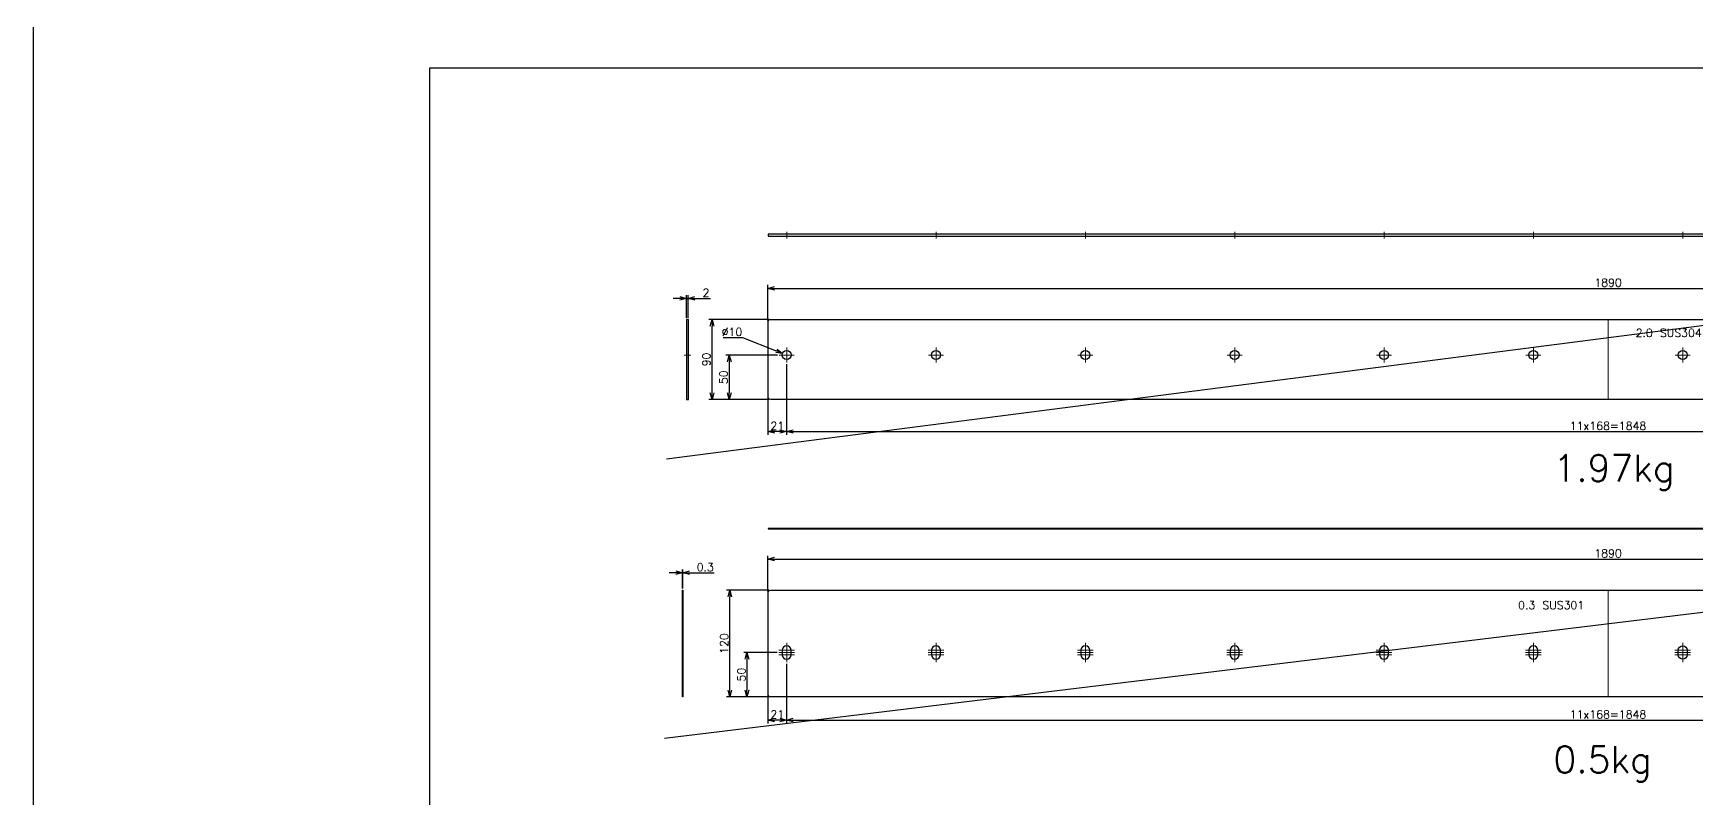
# Model space of a CAD drawing. Header units: millimetres. Extents: x -8731 to 85711, y -14522 to 31379.
# Drawn here: x -5179 to -3308, y -3110 to -2249 of the extents above; entities that cross this region are included whole.
import ezdxf

# ---------------------------------------------------------------- set-up
doc = ezdxf.new("R2010")
doc.units = ezdxf.units.MM
doc.header["$LTSCALE"] = 4
doc.header["$PDMODE"] = 99
doc.header["$PDSIZE"] = 1
doc.linetypes.add('CENTER2', pattern=[28.575, 19.05, -3.175, 3.175, -3.175])
doc.layers.add('05_CENTER', color=4, linetype='CENTER2', lineweight=13)
doc.layers.add('08_DIM', color=3, linetype='Continuous', lineweight=13)
doc.layers.add('10_DRAFT', color=8, linetype='Continuous', lineweight=0, plot=False)
doc.styles.add('KSS_TXT', font='txt.shx', dxfattribs={"bigfont": 'extfont2.shx'})
doc.dimstyles.new('KSS_DIM', dxfattribs={"dimscale": 3, "dimtxt": 3, "dimasz": 2.5, "dimexe": 1.25, "dimexo": 0.625, "dimtad": 1, "dimdsep": 46, "dimtxsty": 'KSS_TXT', "dimblk": 'OPEN30', "dimcen": 0, "dimazin": 2, "dimtfac": 0.75, "dimtmove": 0, "dimatfit": 3, "dimldrblk": 'OPEN30', "dimfxl": 1, "dimtolj": 1, "dimarcsym": 0})
doc.dimstyles.new('KSS_DIM$3', dxfattribs={"dimscale": 3, "dimtxt": 3, "dimasz": 2.5, "dimexe": 1.25, "dimexo": 0.625, "dimtad": 1, "dimtih": 1, "dimtoh": 1, "dimdsep": 46, "dimtxsty": 'KSS_TXT', "dimblk": 'OPEN30', "dimcen": 0, "dimazin": 2, "dimtfac": 0.75, "dimtofl": 0, "dimtmove": 0, "dimatfit": 3, "dimldrblk": 'OPEN30', "dimfxl": 1, "dimtolj": 1, "dimarcsym": 0})

# ---------------------------------------------------------------- blocks, each defined once
blk = doc.blocks.new('_Open30')
at = {"color": 0, "linetype": 'ByBlock', "lineweight": -2}
for p, q in [((-1, 0.27), (0, 0)), ((0, 0), (-1, -0.27)), ((0, 0), (-1, 0))]:
    blk.add_line(p, q, dxfattribs=at)
blk = doc.blocks.new('*D1001')
at = {"layer": '08_DIM', "color": 0, "lineweight": -2, "transparency": 16777216}
for p, q in [((-4403.3, -2591.5), (-4381.5, -2591.5)), ((-4381.5, -2591.5), (-4343.4, -2606.5))]:
    blk.add_line(p, q, dxfattribs=at)
at = {"layer": 'Defpoints', "color": 0, "transparency": 16777216}
for p in [(-4336.4, -2609.2), (-4327.1, -2612.9)]:
    blk.add_point(p, dxfattribs=at)
at = {"layer": '08_DIM', "color": 0, "lineweight": -2, "transparency": 16777216, "xscale": 7.5, "yscale": 7.5, "zscale": 7.5, "rotation": 338.5227158893055}
blk.add_blockref('_Open30', (-4336.4, -2609.2), dxfattribs=at)
at = {"layer": '08_DIM', "color": 0, "transparency": 16777216, "insert": (-4393.3, -2585.1), "char_height": 9, "attachment_point": 5, "style": 'KSS_TXT'}
blk.add_mtext('\\A1;%%C10', dxfattribs=at)
blk = doc.blocks.new('*D1478')
at = {"layer": '08_DIM', "color": 0, "lineweight": -2, "transparency": 16777216}
for p, q in [((-4444.4, -2569.2), (-4444.4, -2543.6)), ((-4442.4, -2569.2), (-4442.4, -2543.6)), ((-4451.9, -2547.4), (-4459.4, -2547.4)), ((-4444.4, -2547.4), (-4442.4, -2547.4)), ((-4434.9, -2547.4), (-4417.6, -2547.4))]:
    blk.add_line(p, q, dxfattribs=at)
at = {"layer": 'Defpoints', "color": 0, "transparency": 16777216}
for p in [(-4442.4, -2547.4), (-4444.4, -2571.1), (-4442.4, -2571.1)]:
    blk.add_point(p, dxfattribs=at)
at = {"layer": '08_DIM', "color": 0, "lineweight": -2, "transparency": 16777216, "xscale": 7.5, "yscale": 7.5, "zscale": 7.5}
blk.add_blockref('_Open30', (-4444.4, -2547.4), dxfattribs=at)
at = {"layer": '08_DIM', "color": 0, "lineweight": -2, "transparency": 16777216, "xscale": 7.5, "yscale": 7.5, "zscale": 7.5, "rotation": 180}
blk.add_blockref('_Open30', (-4442.4, -2547.4), dxfattribs=at)
at = {"layer": '08_DIM', "color": 0, "transparency": 16777216, "insert": (-4422.5, -2541), "char_height": 9, "attachment_point": 5, "style": 'KSS_TXT'}
blk.add_mtext('\\A1;2', dxfattribs=at)
blk = doc.blocks.new('*D1479')
at = {"layer": '08_DIM', "color": 0, "lineweight": -2, "transparency": 16777216}
for p, q in [((-4352.8, -2572.2), (-4352.8, -2532.3)), ((-4345.3, -2536.1), (-2470.3, -2536.1)), ((-2462.8, -2572.2), (-2462.8, -2532.3))]:
    blk.add_line(p, q, dxfattribs=at)
at = {"layer": 'Defpoints', "color": 0, "transparency": 16777216}
for p in [(-2462.8, -2536.1), (-4352.8, -2574.1), (-2462.8, -2574.1)]:
    blk.add_point(p, dxfattribs=at)
at = {"layer": '08_DIM', "color": 0, "lineweight": -2, "transparency": 16777216, "xscale": 7.5, "yscale": 7.5, "zscale": 7.5, "rotation": 180}
blk.add_blockref('_Open30', (-4352.8, -2536.1), dxfattribs=at)
at = {"layer": '08_DIM', "color": 0, "lineweight": -2, "transparency": 16777216, "xscale": 7.5, "yscale": 7.5, "zscale": 7.5}
blk.add_blockref('_Open30', (-2462.8, -2536.1), dxfattribs=at)
at = {"layer": '08_DIM', "color": 0, "transparency": 16777216, "insert": (-3407.8, -2529.7), "char_height": 9, "attachment_point": 5, "style": 'KSS_TXT'}
blk.add_mtext('\\A1;1890', dxfattribs=at)
blk = doc.blocks.new('*D1480')
at = {"layer": '08_DIM', "color": 0, "lineweight": -2, "transparency": 16777216}
for p, q in [((-4331.8, -2621.4), (-4331.8, -2700.9)), ((-2483.8, -2621.4), (-2483.8, -2700.9)), ((-4324.3, -2697.1), (-2491.3, -2697.1))]:
    blk.add_line(p, q, dxfattribs=at)
at = {"layer": 'Defpoints', "color": 0, "transparency": 16777216}
for p in [(-4331.8, -2619.5), (-2483.8, -2619.5), (-2483.8, -2697.1)]:
    blk.add_point(p, dxfattribs=at)
at = {"layer": '08_DIM', "color": 0, "lineweight": -2, "transparency": 16777216, "xscale": 7.5, "yscale": 7.5, "zscale": 7.5, "rotation": 180}
blk.add_blockref('_Open30', (-4331.8, -2697.1), dxfattribs=at)
at = {"layer": '08_DIM', "color": 0, "lineweight": -2, "transparency": 16777216, "xscale": 7.5, "yscale": 7.5, "zscale": 7.5}
blk.add_blockref('_Open30', (-2483.8, -2697.1), dxfattribs=at)
at = {"layer": '08_DIM', "color": 0, "transparency": 16777216, "insert": (-3407.8, -2690.7), "char_height": 9, "attachment_point": 5, "style": 'KSS_TXT'}
blk.add_mtext('\\A1;11x168=1848', dxfattribs=at)
blk = doc.blocks.new('*D1481')
at = {"layer": '08_DIM', "color": 0, "lineweight": -2, "transparency": 16777216}
for p, q in [((-4331.8, -2621.4), (-4331.8, -2700.9)), ((-4352.8, -2659.9), (-4352.8, -2700.9)), ((-4339.3, -2697.1), (-4345.3, -2697.1))]:
    blk.add_line(p, q, dxfattribs=at)
at = {"layer": 'Defpoints', "color": 0, "transparency": 16777216}
for p in [(-4331.8, -2619.5), (-4352.8, -2658.1), (-4352.8, -2697.1)]:
    blk.add_point(p, dxfattribs=at)
at = {"layer": '08_DIM', "color": 0, "lineweight": -2, "transparency": 16777216, "xscale": 7.5, "yscale": 7.5, "zscale": 7.5, "rotation": 180}
blk.add_blockref('_Open30', (-4352.8, -2697.1), dxfattribs=at)
at = {"layer": '08_DIM', "color": 0, "lineweight": -2, "transparency": 16777216, "xscale": 7.5, "yscale": 7.5, "zscale": 7.5}
blk.add_blockref('_Open30', (-4331.8, -2697.1), dxfattribs=at)
at = {"layer": '08_DIM', "color": 0, "transparency": 16777216, "insert": (-4342.3, -2690.7), "char_height": 9, "attachment_point": 5, "style": 'KSS_TXT'}
blk.add_mtext('\\A1;21', dxfattribs=at)
blk = doc.blocks.new('*D1482')
at = {"layer": '08_DIM', "color": 0, "lineweight": -2, "transparency": 16777216}
for p, q in [((-4351.6, -2571.1), (-4419.4, -2571.1)), ((-4415.7, -2653.6), (-4415.7, -2578.6)), ((-4351.6, -2661.1), (-4419.4, -2661.1))]:
    blk.add_line(p, q, dxfattribs=at)
at = {"layer": 'Defpoints', "color": 0, "transparency": 16777216}
for p in [(-4415.7, -2571.1), (-4349.8, -2571.1), (-4349.8, -2661.1)]:
    blk.add_point(p, dxfattribs=at)
at = {"layer": '08_DIM', "color": 0, "lineweight": -2, "transparency": 16777216, "xscale": 7.5, "yscale": 7.5, "zscale": 7.5}
for p, rotation in [((-4415.7, -2571.1), 90), ((-4415.7, -2661.1), 270)]:
    blk.add_blockref('_Open30', p, dxfattribs=dict(at, rotation=rotation))
at = {"layer": '08_DIM', "color": 0, "transparency": 16777216, "insert": (-4422.1, -2616.1), "char_height": 9, "attachment_point": 5, "rotation": 90, "style": 'KSS_TXT'}
blk.add_mtext('\\A1;90', dxfattribs=at)
blk = doc.blocks.new('*D1483')
at = {"layer": '08_DIM', "color": 0, "lineweight": -2, "transparency": 16777216}
for p, q in [((-4342.1, -2611.1), (-4400.1, -2611.1)), ((-4396.4, -2618.6), (-4396.4, -2653.6)), ((-4351.6, -2661.1), (-4400.1, -2661.1))]:
    blk.add_line(p, q, dxfattribs=at)
at = {"layer": 'Defpoints', "color": 0, "transparency": 16777216}
for p in [(-4340.2, -2611.1), (-4396.4, -2661.1), (-4349.8, -2661.1)]:
    blk.add_point(p, dxfattribs=at)
at = {"layer": '08_DIM', "color": 0, "lineweight": -2, "transparency": 16777216, "xscale": 7.5, "yscale": 7.5, "zscale": 7.5}
for p, rotation in [((-4396.4, -2611.1), 90), ((-4396.4, -2661.1), 270)]:
    blk.add_blockref('_Open30', p, dxfattribs=dict(at, rotation=rotation))
at = {"layer": '08_DIM', "color": 0, "transparency": 16777216, "insert": (-4402.7, -2636.1), "char_height": 9, "attachment_point": 5, "rotation": 90, "style": 'KSS_TXT'}
blk.add_mtext('\\A1;50', dxfattribs=at)
blk = doc.blocks.new('A$C1204623A_1_1_1')
at = {"color": 0}
blk.add_lwpolyline([(945, -2), (945, 0), (-945, 0), (-945, -2)], close=True, dxfattribs=at)
at = {"layer": '05_CENTER'}
for p, q in [((-924, 2.6), (-924, -4.7)), ((-756, 2.6), (-756, -4.7)), ((-588, 2.6), (-588, -4.7)), ((-420, 2.6), (-420, -4.7)), ((-252, 2.6), (-252, -4.7)), ((-84, 2.6), (-84, -4.7)), ((84, 2.6), (84, -4.7))]:
    blk.add_line(p, q, dxfattribs=at)
blk = doc.blocks.new('A$C77164FB2_1_1_1')
at = {"color": 0}
blk.add_lwpolyline([(-942, 70), (942, 70, -0.414214), (945, 67), (945, -17, -0.414214), (942, -20), (-942, -20, -0.414214), (-945, -17), (-945, 67, -0.414214)], format="xyb", close=True, dxfattribs=at)
for centre in [(-924, 30), (-756, 30), (-588, 30), (-420, 30), (-252, 30), (-84, 30), (84, 30)]:
    blk.add_circle(centre, 5, dxfattribs=at)
at = {"layer": '05_CENTER'}
for p, q in [((-924, 21.6), (-924, 38.4)), ((-756, 21.6), (-756, 38.4)), ((-588, 21.6), (-588, 38.4)), ((-420, 21.6), (-420, 38.4)), ((-252, 21.6), (-252, 38.4)), ((-84, 21.6), (-84, 38.4)), ((84, 21.6), (84, 38.4)), ((-932.4, 30), (-915.6, 30)), ((-764.4, 30), (-747.6, 30)), ((-596.4, 30), (-579.6, 30)), ((-428.4, 30), (-411.6, 30)), ((-260.4, 30), (-243.6, 30)), ((-92.4, 30), (-75.6, 30)), ((92.4, 30), (75.6, 30))]:
    blk.add_line(p, q, dxfattribs=at)
at = {"layer": '10_DRAFT'}
blk.add_line((0, 70), (0, -20), dxfattribs=at)
at = {"layer": '10_DRAFT', "style": 'KSS_TXT'}
blk.add_text('2.0 SUS304', height=9, dxfattribs=at).set_placement((31, 50.4))
blk = doc.blocks.new('A$C35C9035B_1_1_1')
at = {"color": 0}
blk.add_lwpolyline([(2, 40), (0, 40), (0, -50), (2, -50)], close=True, dxfattribs=at)
at = {"layer": '05_CENTER'}
blk.add_line((-2.6, 0), (4.7, 0), dxfattribs=at)
blk = doc.blocks.new('*D3173')
at = {"layer": '08_DIM', "color": 0, "lineweight": -2, "transparency": 16777216}
for p, q in [((-4456.4, -2856), (-4463.9, -2856)), ((-4448.9, -2873.7), (-4448.9, -2852.3)), ((-4448.9, -2856), (-4448.6, -2856)), ((-4448.6, -2873.7), (-4448.6, -2852.3)), ((-4441.1, -2856), (-4413.3, -2856))]:
    blk.add_line(p, q, dxfattribs=at)
at = {"layer": 'Defpoints', "color": 0, "transparency": 16777216}
for p in [(-4448.6, -2856), (-4448.9, -2875.6), (-4448.6, -2875.6)]:
    blk.add_point(p, dxfattribs=at)
at = {"layer": '08_DIM', "color": 0, "lineweight": -2, "transparency": 16777216, "xscale": 7.5, "yscale": 7.5, "zscale": 7.5}
blk.add_blockref('_Open30', (-4448.9, -2856), dxfattribs=at)
at = {"layer": '08_DIM', "color": 0, "lineweight": -2, "transparency": 16777216, "xscale": 7.5, "yscale": 7.5, "zscale": 7.5, "rotation": 180}
blk.add_blockref('_Open30', (-4448.6, -2856), dxfattribs=at)
at = {"layer": '08_DIM', "color": 0, "transparency": 16777216, "insert": (-4423.4, -2849.7), "char_height": 9, "attachment_point": 5, "style": 'KSS_TXT'}
blk.add_mtext('\\A1;0.3', dxfattribs=at)
blk = doc.blocks.new('*D3174')
at = {"layer": '08_DIM', "color": 0, "lineweight": -2, "transparency": 16777216}
for p, q in [((-4352.8, -2876.7), (-4352.8, -2836.9)), ((-4345.3, -2840.6), (-2470.3, -2840.6)), ((-2462.8, -2876.7), (-2462.8, -2836.9))]:
    blk.add_line(p, q, dxfattribs=at)
at = {"layer": 'Defpoints', "color": 0, "transparency": 16777216}
for p in [(-2462.8, -2840.6), (-4352.8, -2878.6), (-2462.8, -2878.6)]:
    blk.add_point(p, dxfattribs=at)
at = {"layer": '08_DIM', "color": 0, "lineweight": -2, "transparency": 16777216, "xscale": 7.5, "yscale": 7.5, "zscale": 7.5, "rotation": 180}
blk.add_blockref('_Open30', (-4352.8, -2840.6), dxfattribs=at)
at = {"layer": '08_DIM', "color": 0, "lineweight": -2, "transparency": 16777216, "xscale": 7.5, "yscale": 7.5, "zscale": 7.5}
blk.add_blockref('_Open30', (-2462.8, -2840.6), dxfattribs=at)
at = {"layer": '08_DIM', "color": 0, "transparency": 16777216, "insert": (-3407.8, -2834.2), "char_height": 9, "attachment_point": 5, "style": 'KSS_TXT'}
blk.add_mtext('\\A1;1890', dxfattribs=at)
blk = doc.blocks.new('*D3175')
at = {"layer": '08_DIM', "color": 0, "lineweight": -2, "transparency": 16777216}
for p, q in [((-4331.8, -2958.3), (-4331.8, -3025.4)), ((-2483.8, -2958.3), (-2483.8, -3025.4)), ((-4324.3, -3021.7), (-2491.3, -3021.7))]:
    blk.add_line(p, q, dxfattribs=at)
at = {"layer": 'Defpoints', "color": 0, "transparency": 16777216}
for p in [(-4331.8, -2956.5), (-2483.8, -2956.5), (-2483.8, -3021.7)]:
    blk.add_point(p, dxfattribs=at)
at = {"layer": '08_DIM', "color": 0, "lineweight": -2, "transparency": 16777216, "xscale": 7.5, "yscale": 7.5, "zscale": 7.5, "rotation": 180}
blk.add_blockref('_Open30', (-4331.8, -3021.7), dxfattribs=at)
at = {"layer": '08_DIM', "color": 0, "lineweight": -2, "transparency": 16777216, "xscale": 7.5, "yscale": 7.5, "zscale": 7.5}
blk.add_blockref('_Open30', (-2483.8, -3021.7), dxfattribs=at)
at = {"layer": '08_DIM', "color": 0, "transparency": 16777216, "insert": (-3407.8, -3015.3), "char_height": 9, "attachment_point": 5, "style": 'KSS_TXT'}
blk.add_mtext('\\A1;11x168=1848', dxfattribs=at)
blk = doc.blocks.new('*D3176')
at = {"layer": '08_DIM', "color": 0, "lineweight": -2, "transparency": 16777216}
for p, q in [((-4331.8, -2958.3), (-4331.8, -3025.4)), ((-4352.8, -2994.5), (-4352.8, -3025.4)), ((-4339.3, -3021.7), (-4345.3, -3021.7))]:
    blk.add_line(p, q, dxfattribs=at)
at = {"layer": 'Defpoints', "color": 0, "transparency": 16777216}
for p in [(-4331.8, -2956.5), (-4352.8, -2992.6), (-4352.8, -3021.7)]:
    blk.add_point(p, dxfattribs=at)
at = {"layer": '08_DIM', "color": 0, "lineweight": -2, "transparency": 16777216, "xscale": 7.5, "yscale": 7.5, "zscale": 7.5, "rotation": 180}
blk.add_blockref('_Open30', (-4352.8, -3021.7), dxfattribs=at)
at = {"layer": '08_DIM', "color": 0, "lineweight": -2, "transparency": 16777216, "xscale": 7.5, "yscale": 7.5, "zscale": 7.5}
blk.add_blockref('_Open30', (-4331.8, -3021.7), dxfattribs=at)
at = {"layer": '08_DIM', "color": 0, "transparency": 16777216, "insert": (-4342.3, -3015.3), "char_height": 9, "attachment_point": 5, "style": 'KSS_TXT'}
blk.add_mtext('\\A1;21', dxfattribs=at)
blk = doc.blocks.new('*D3177')
at = {"layer": '08_DIM', "color": 0, "lineweight": -2, "transparency": 16777216}
for p, q in [((-4351.6, -2875.6), (-4399.4, -2875.6)), ((-4395.7, -2988.1), (-4395.7, -2883.1)), ((-4351.6, -2995.6), (-4399.4, -2995.6))]:
    blk.add_line(p, q, dxfattribs=at)
at = {"layer": 'Defpoints', "color": 0, "transparency": 16777216}
for p in [(-4395.7, -2875.6), (-4349.8, -2875.6), (-4349.8, -2995.6)]:
    blk.add_point(p, dxfattribs=at)
at = {"layer": '08_DIM', "color": 0, "lineweight": -2, "transparency": 16777216, "xscale": 7.5, "yscale": 7.5, "zscale": 7.5}
for p, rotation in [((-4395.7, -2875.6), 90), ((-4395.7, -2995.6), 270)]:
    blk.add_blockref('_Open30', p, dxfattribs=dict(at, rotation=rotation))
at = {"layer": '08_DIM', "color": 0, "transparency": 16777216, "insert": (-4402.1, -2935.6), "char_height": 9, "attachment_point": 5, "rotation": 90, "style": 'KSS_TXT'}
blk.add_mtext('\\A1;120', dxfattribs=at)
blk = doc.blocks.new('*D3178')
at = {"layer": '08_DIM', "color": 0, "lineweight": -2, "transparency": 16777216}
for p, q in [((-4342.4, -2945.6), (-4380.1, -2945.6)), ((-4376.4, -2953.1), (-4376.4, -2988.1)), ((-4351.6, -2995.6), (-4380.1, -2995.6))]:
    blk.add_line(p, q, dxfattribs=at)
at = {"layer": 'Defpoints', "color": 0, "transparency": 16777216}
for p in [(-4340.6, -2945.6), (-4376.4, -2995.6), (-4349.8, -2995.6)]:
    blk.add_point(p, dxfattribs=at)
at = {"layer": '08_DIM', "color": 0, "lineweight": -2, "transparency": 16777216, "xscale": 7.5, "yscale": 7.5, "zscale": 7.5}
for p, rotation in [((-4376.4, -2945.6), 90), ((-4376.4, -2995.6), 270)]:
    blk.add_blockref('_Open30', p, dxfattribs=dict(at, rotation=rotation))
at = {"layer": '08_DIM', "color": 0, "transparency": 16777216, "insert": (-4382.7, -2970.6), "char_height": 9, "attachment_point": 5, "rotation": 90, "style": 'KSS_TXT'}
blk.add_mtext('\\A1;50', dxfattribs=at)
blk = doc.blocks.new('A$C35A251B1_1_1_1')
at = {"color": 0}
blk.add_lwpolyline([(-945, 0.3), (-945, 0), (945, 0), (945, 0.3)], close=True, dxfattribs=at)
at = {"layer": '10_DRAFT'}
for p, q in [((-924, 0), (-924, 0.3)), ((-756, 0), (-756, 0.3)), ((-588, 0), (-588, 0.3)), ((-420, 0), (-420, 0.3)), ((-252, 0), (-252, 0.3)), ((-84, 0), (-84, 0.3)), ((84, 0), (84, 0.3))]:
    blk.add_line(p, q, dxfattribs=at)
blk = doc.blocks.new('A$C37492DD6_1_1')
at = {"color": 0}
for points in [[(-942, 100), (942, 100, -0.414214), (945, 97), (945, -17, -0.414214), (942, -20), (-942, -20, -0.414214), (-945, -17), (-945, 97, -0.414214)], [(-929, 32.5), (-929, 27.5, 1), (-919, 27.5), (-919, 32.5, 1)], [(-761, 32.5), (-761, 27.5, 1), (-751, 27.5), (-751, 32.5, 1)], [(-593, 32.5), (-593, 27.5, 1), (-583, 27.5), (-583, 32.5, 1)], [(-425, 32.5), (-425, 27.5, 1), (-415, 27.5), (-415, 32.5, 1)], [(-257, 32.5), (-257, 27.5, 1), (-247, 27.5), (-247, 32.5, 1)], [(-89, 32.5), (-89, 27.5, 1), (-79, 27.5), (-79, 32.5, 1)], [(89, 32.5), (89, 27.5, -1), (79, 27.5), (79, 32.5, -1)]]:
    blk.add_lwpolyline(points, format="xyb", close=True, dxfattribs=at)
at = {"layer": '05_CENTER'}
for p, q in [((-924, 19.1), (-924, 40.9)), ((-756, 19.1), (-756, 40.9)), ((-588, 19.1), (-588, 40.9)), ((-420, 19.1), (-420, 40.9)), ((-252, 19.1), (-252, 40.9)), ((-84, 19.1), (-84, 40.9)), ((84, 19.1), (84, 40.9)), ((-915.2, 32.5), (-932.8, 32.5)), ((-915.2, 30), (-932.8, 30)), ((-915.2, 27.5), (-932.8, 27.5)), ((-747.2, 32.5), (-764.8, 32.5)), ((-747.2, 30), (-764.8, 30)), ((-747.2, 27.5), (-764.8, 27.5)), ((-579.2, 32.5), (-596.8, 32.5)), ((-579.2, 30), (-596.8, 30)), ((-579.2, 27.5), (-596.8, 27.5)), ((-411.2, 32.5), (-428.8, 32.5)), ((-411.2, 30), (-428.8, 30)), ((-411.2, 27.5), (-428.8, 27.5)), ((-243.2, 32.5), (-260.8, 32.5)), ((-243.2, 30), (-260.8, 30)), ((-243.2, 27.5), (-260.8, 27.5)), ((-75.2, 32.5), (-92.8, 32.5)), ((-75.2, 30), (-92.8, 30)), ((-75.2, 27.5), (-92.8, 27.5)), ((75.2, 32.5), (92.8, 32.5)), ((75.2, 30), (92.8, 30)), ((75.2, 27.5), (92.8, 27.5))]:
    blk.add_line(p, q, dxfattribs=at)
at = {"layer": '10_DRAFT'}
blk.add_line((0, 100), (0, -20), dxfattribs=at)
at = {"layer": '10_DRAFT', "style": 'KSS_TXT'}
blk.add_text('0.3 SUS301', height=9, dxfattribs=at).set_placement((-101.2, 78.7))
blk = doc.blocks.new('A$C1E9F6952_1_1')
at = {"color": 0}
blk.add_lwpolyline([(0.3, -50), (0, -50), (0, 70), (0.3, 70)], close=True, dxfattribs=at)
at = {"layer": '10_DRAFT'}
for p, q in [((0, 2.5), (0.3, 2.5)), ((0, 0), (0.3, 0)), ((0, -2.5), (0.3, -2.5))]:
    blk.add_line(p, q, dxfattribs=at)

msp = doc.modelspace()

# ---------------------------------------------------------------- linework, layer by layer
at = {"color": 2}
for p, q in [((-2409.03241, -2463.16052), (-4466.96651, -2728.39256)), ((-2418.34433, -2793.53723), (-4469.29443, -3042.48305))]:
    msp.add_line(p, q, dxfattribs=at)
for points in [[(-5179.27544, -5720.36863), (5762.61031, -5720.36863), (5762.61031, -766.74502), (-5179.27544, -766.74502)], [(-4733.18148, -2288.04335), (-1826.6068, -2288.04335), (-1826.6068, -5115.28107), (-4733.18148, -5115.28107)]]:
    msp.add_lwpolyline(points, close=True, dxfattribs=at)

# ---------------------------------------------------------------- block references
for name, p in [('A$C1204623A_1_1_1', (-3407.76363, -2475.2794)), ('A$C35C9035B_1_1_1', (-4444.37218, -2611.06043)), ('A$C77164FB2_1_1_1', (-3407.76363, -2641.06043)), ('A$C35A251B1_1_1_1', (-3407.76363, -2806.52014)), ('A$C1E9F6952_1_1', (-4448.85133, -2945.60375)), ('A$C37492DD6_1_1', (-3407.76363, -2975.60375))]:
    msp.add_blockref(name, p)

# ---------------------------------------------------------------- texts
at = {"layer": '08_DIM', "color": 6, "style": 'KSS_TXT'}
for s, p in [('1.97kg', (-3469.2424, -2753.17329)), ('0.5kg', (-3469.2424, -3081.01957))]:
    msp.add_text(s, height=30, dxfattribs=at).set_placement(p)

# ---------------------------------------------------------------- dimensions: what is measured, and where the dimension line sits
at = {"layer": '08_DIM', "color": 1}
for base, p1, p2, picture, middle in [((-2462.76363, -2536.07829), (-4352.76363, -2574.06043), (-2462.76363, -2574.06043), '*D1479', (-3407.76363, -2529.70329)), ((-4442.37218, -2547.36484), (-4444.37218, -2571.06043), (-4442.37218, -2571.06043), '*D1478', (-4422.49718, -2540.98984)), ((-4352.76363, -2697.12224), (-4331.76363, -2619.49146), (-4352.76363, -2658.06043), '*D1481', (-4342.26363, -2690.74724)), ((-2462.76363, -2840.6216), (-4352.76363, -2878.60375), (-2462.76363, -2878.60375), '*D3174', (-3407.76363, -2834.2466)), ((-4352.76363, -3021.66556), (-4331.76363, -2956.46605), (-4352.76363, -2992.60375), '*D3176', (-4342.26363, -3015.29056))]:
    dim = msp.add_linear_dim(base=base, p1=p1, p2=p2, dimstyle='KSS_DIM', override={"dimscale": 3, "dimarcsym": 1}, dxfattribs=at)
    dim.commit()
    dim.dimension.update_dxf_attribs({"geometry": picture, "text_midpoint": middle})
at = {"layer": '08_DIM'}
for base, p1, p2, picture, middle in [((-4415.69527, -2571.06043), (-4349.76363, -2661.06043), (-4349.76363, -2571.06043), '*D1482', (-4422.07027, -2616.06043)), ((-4395.69527, -2875.60375), (-4349.76363, -2995.60375), (-4349.76363, -2875.60375), '*D3177', (-4402.07027, -2935.60375))]:
    dim = msp.add_linear_dim(base=base, p1=p1, p2=p2, angle=90, dimstyle='KSS_DIM', override={"dimscale": 3, "dimarcsym": 1}, dxfattribs=at)
    dim.commit()
    dim.dimension.update_dxf_attribs({"geometry": picture, "text_midpoint": middle})
at = {"layer": '08_DIM', "color": 1}
dim = msp.add_diameter_dim_2p(p1=(-4327.11081, -2612.89109), p2=(-4336.41644, -2609.22977), dimstyle='KSS_DIM$3', override={"dimpost": '%%C<>'}, dxfattribs=at)
dim.commit()
dim.dimension.update_dxf_attribs({"geometry": '*D1001', "text_midpoint": (-4393.34547, -2591.47856), "dimtype": 163})
for base, p1, p2, picture, middle in [((-4396.35529, -2661.06043), (-4340.19466, -2611.06043), (-4349.76363, -2661.06043), '*D1483', (-4402.73654, -2636.06043)), ((-4376.35529, -2995.60375), (-4340.56589, -2945.60375), (-4349.76363, -2995.60375), '*D3178', (-4382.73654, -2970.60375))]:
    dim = msp.add_linear_dim(base=base, p1=p1, p2=p2, angle=90, dimstyle='KSS_DIM', override={"dimscale": 3, "dimarcsym": 1}, dxfattribs=at)
    dim.commit()
    dim.dimension.update_dxf_attribs({"geometry": picture, "text_midpoint": middle})
for base, p1, p2, picture, middle in [((-2483.76363, -2697.12224), (-4331.76363, -2619.49146), (-2483.76363, -2619.49146), '*D1480', (-3407.76363, -2690.74724)), ((-2483.76363, -3021.66556), (-4331.76363, -2956.46605), (-2483.76363, -2956.46605), '*D3175', (-3407.76363, -3015.29056))]:
    dim = msp.add_linear_dim(base=base, p1=p1, p2=p2, text='11x168=<>', dimstyle='KSS_DIM', override={"dimscale": 3, "dimarcsym": 1}, dxfattribs=at)
    dim.commit()
    dim.dimension.update_dxf_attribs({"geometry": picture, "text_midpoint": middle})
at = {"layer": '08_DIM'}
dim = msp.add_linear_dim(base=(-4448.55133, -2856.02672), p1=(-4448.85133, -2875.60375), p2=(-4448.55133, -2875.60375), dimstyle='KSS_DIM', override={"dimscale": 3, "dimarcsym": 1}, dxfattribs=at)
dim.commit()
dim.dimension.update_dxf_attribs({"geometry": '*D3173', "text_midpoint": (-4423.42633, -2849.65172)})

doc.saveas('drawing.dxf')
